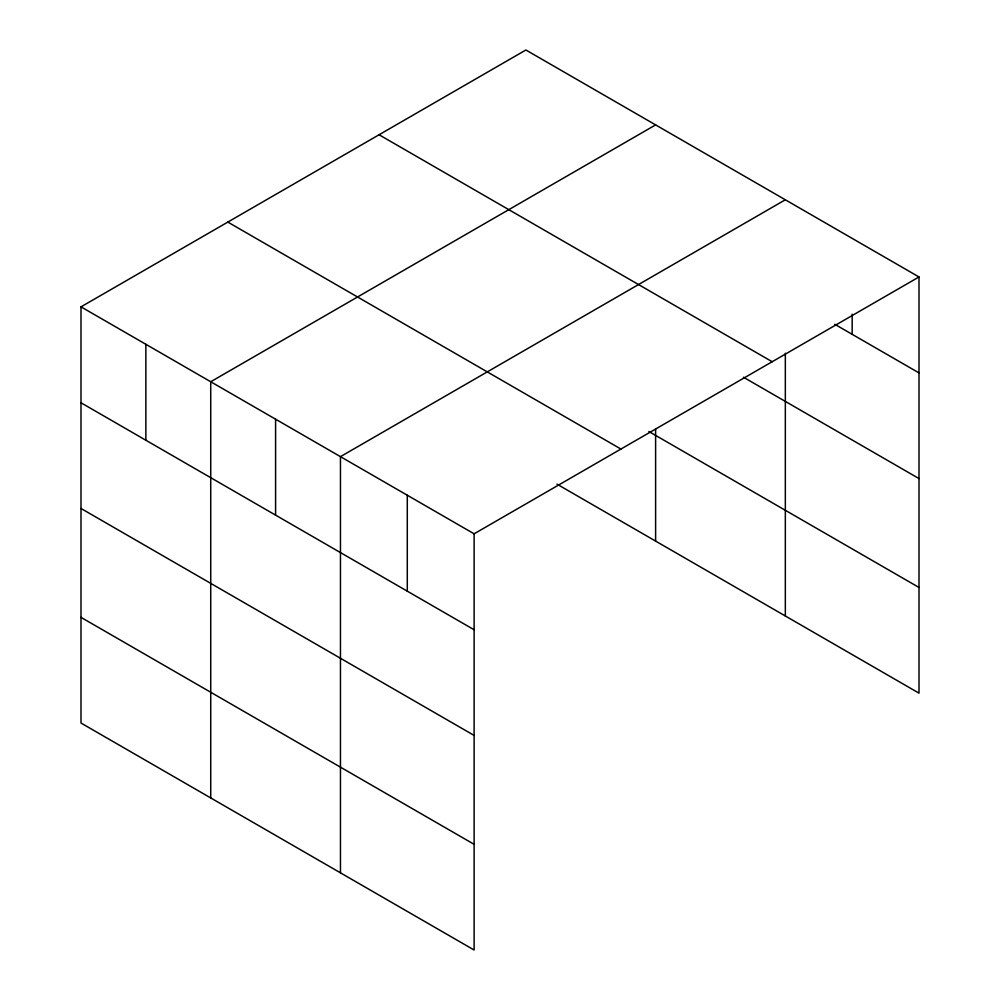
<?xml version="1.0" encoding="UTF-8"?>
<svg xmlns="http://www.w3.org/2000/svg" width="1000" height="1000" viewBox="0 0 1000 1000"><rect width="100%" height="100%" fill="white"/><g stroke="black" fill="none" stroke-linecap="round" stroke-linejoin="round"><path stroke-width="1.5" d="M919 276.962L525.887 50L81 306.85L81 723.037L474.113 950L474.113 533.812L919 276.962L919 693.15L556.962 484.137M655.612 124.9L210.725 381.75L210.725 797.938M785.337 199.788L340.462 456.65L340.462 872.837M834.788 324.288L919 372.9M379.075 134.762L772.188 361.725M743.45 377.225L919 478.575M648.85 431.5L919 587.463M227.812 222.087L620.925 449.05M81 306.85L474.113 533.812M81 402.788L474.113 629.75M81 508.475L474.113 735.425M81 617.362L474.113 844.312M852.163 314.2L852.163 334.312M785.337 353.237L785.337 615.988M655.612 429.175L655.612 541.087M407.287 495.225L407.287 591.163M275.587 419.2L275.587 515.138M145.863 344.3L145.863 440.238"/></g></svg>
